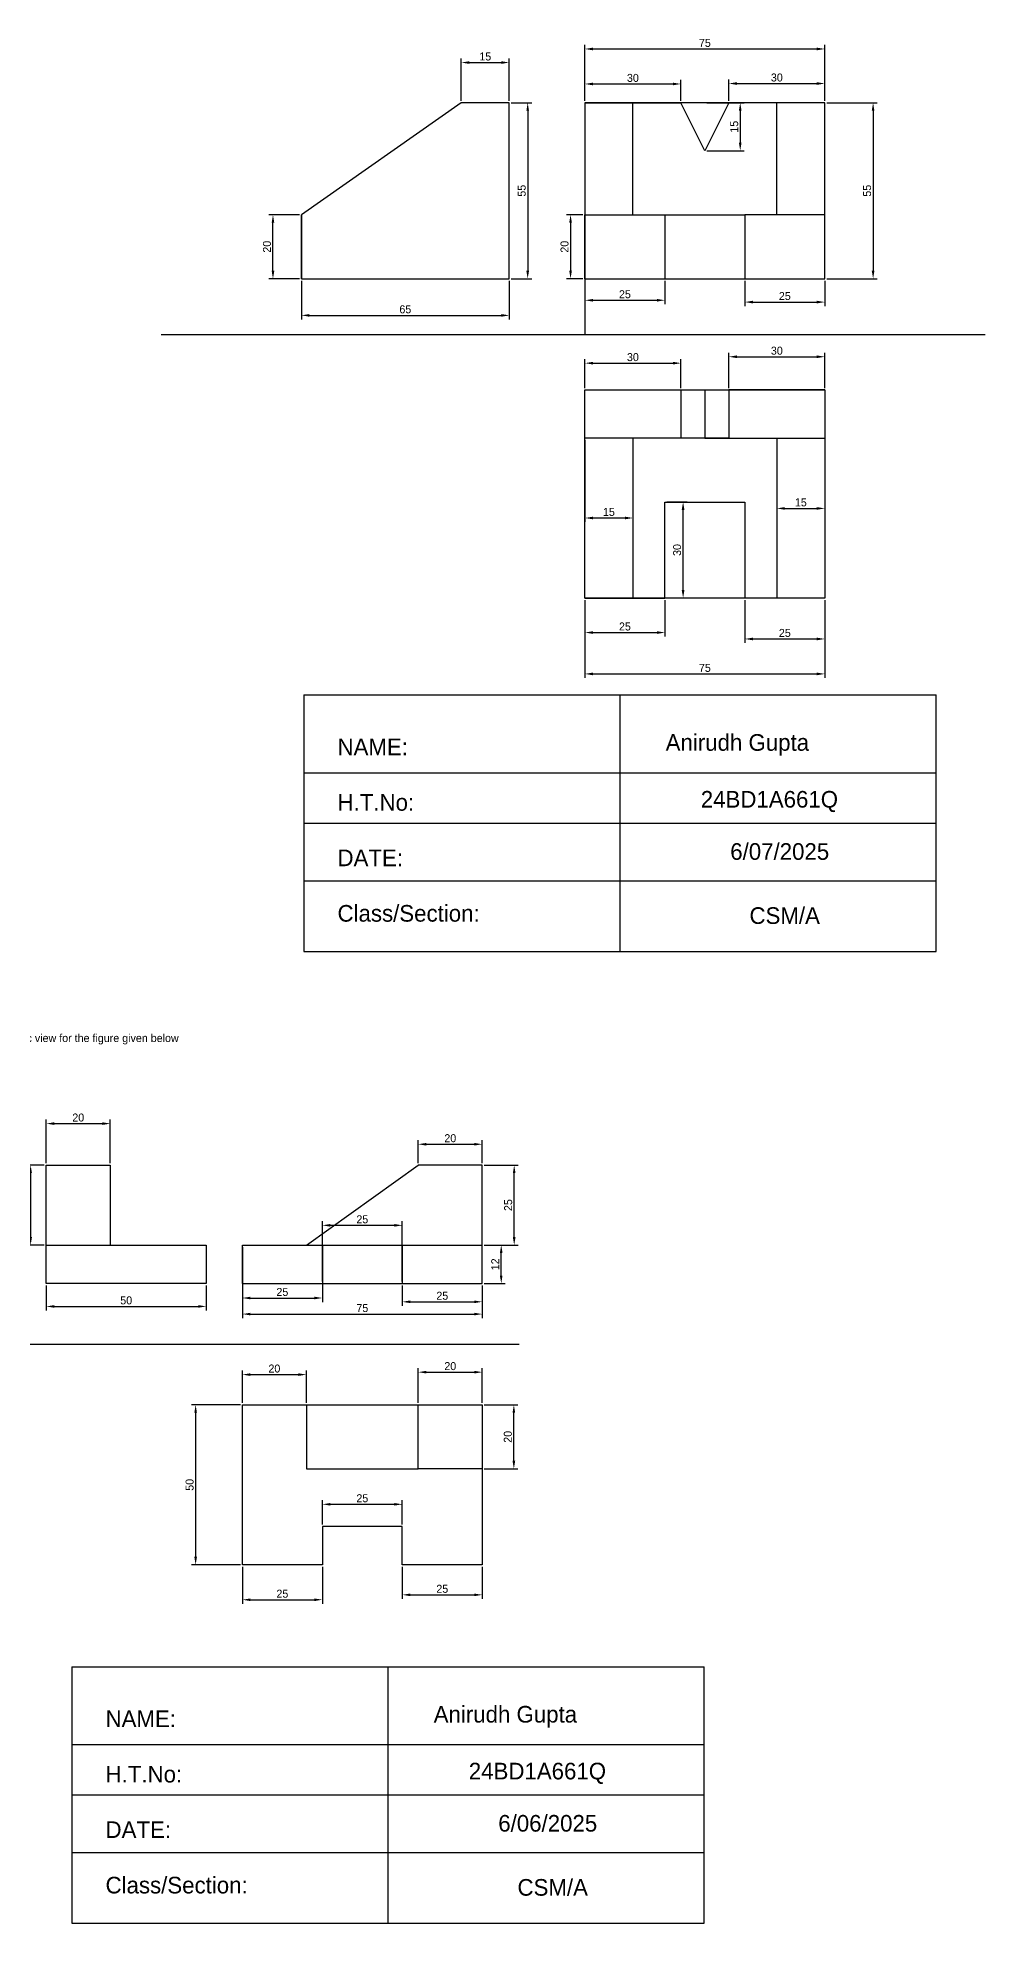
# Model space of a CAD drawing. Header units: millimetres. Extents: x 148 to 2239, y 31 to 1240.
# Drawn here: x 1171 to 1467, y 99 to 689 of the extents above; entities that cross this region are included whole.
import ezdxf

# ---------------------------------------------------------------- set-up
doc = ezdxf.new("R2010")
doc.units = ezdxf.units.MM
doc.dimstyles.new('ISO-25', dxfattribs={"dimtxt": 2.5, "dimasz": 2.5, "dimexe": 1.25, "dimexo": 0.625, "dimtad": 1, "dimtxsty": 'Standard', "dimcen": 2.5, "dimadec": 0, "dimazin": 0, "dimtfac": 1, "dimtmove": 0, "dimatfit": 3, "dimfxl": 1, "dimarcsym": 0})

# ---------------------------------------------------------------- blocks, each defined once
blk = doc.blocks.new('*D39')
at = {"color": 0, "lineweight": -2, "transparency": 16777216}
for p, q in [((1380.41, 668.37), (1392.1, 668.37)), ((1390.85, 665.87), (1390.85, 655.87)), ((1380.41, 653.37), (1392.1, 653.37))]:
    blk.add_line(p, q, dxfattribs=at)
at = {"color": 0, "transparency": 16777216}
for points in [[(1390.43, 665.87), (1391.26, 665.87), (1390.85, 668.37)], [(1390.43, 655.87), (1391.26, 655.87), (1390.85, 653.37)]]:
    blk.add_solid(points, dxfattribs=at)
at = {"layer": 'Defpoints', "color": 0, "transparency": 16777216}
for p in [(1379.79, 668.37), (1379.79, 653.37), (1390.85, 653.37)]:
    blk.add_point(p, dxfattribs=at)
at = {"color": 0, "transparency": 16777216, "insert": (1388.97, 660.87), "char_height": 2.5, "attachment_point": 5, "rotation": 90}
blk.add_mtext('15', dxfattribs=at)
blk = doc.blocks.new('*D40')
at = {"color": 0, "lineweight": -2, "transparency": 16777216}
for p, q in [((1341.66, 633.37), (1336.55, 633.37)), ((1337.8, 630.87), (1337.8, 615.87)), ((1341.66, 613.37), (1336.55, 613.37))]:
    blk.add_line(p, q, dxfattribs=at)
at = {"color": 0, "transparency": 16777216}
for points in [[(1337.38, 630.87), (1338.21, 630.87), (1337.8, 633.37)], [(1337.38, 615.87), (1338.21, 615.87), (1337.8, 613.37)]]:
    blk.add_solid(points, dxfattribs=at)
at = {"layer": 'Defpoints', "color": 0, "transparency": 16777216}
for p in [(1342.29, 633.37), (1337.8, 613.37), (1342.29, 613.37)]:
    blk.add_point(p, dxfattribs=at)
at = {"color": 0, "transparency": 16777216, "insert": (1335.92, 623.37), "char_height": 2.5, "attachment_point": 5, "rotation": 90}
blk.add_mtext('20', dxfattribs=at)
blk = doc.blocks.new('*D41')
at = {"color": 0, "lineweight": -2, "transparency": 16777216}
for p, q in [((1342.29, 612.74), (1342.29, 605.39)), ((1367.29, 612.74), (1367.29, 605.39)), ((1344.79, 606.64), (1364.79, 606.64))]:
    blk.add_line(p, q, dxfattribs=at)
at = {"color": 0, "transparency": 16777216}
for points in [[(1344.79, 607.05), (1344.79, 606.22), (1342.29, 606.64)], [(1364.79, 607.05), (1364.79, 606.22), (1367.29, 606.64)]]:
    blk.add_solid(points, dxfattribs=at)
at = {"layer": 'Defpoints', "color": 0, "transparency": 16777216}
for p in [(1342.29, 613.37), (1367.29, 613.37), (1367.29, 606.64)]:
    blk.add_point(p, dxfattribs=at)
at = {"color": 0, "transparency": 16777216, "insert": (1354.79, 608.51), "char_height": 2.5, "attachment_point": 5}
blk.add_mtext('25', dxfattribs=at)
blk = doc.blocks.new('*D42')
at = {"color": 0, "lineweight": -2, "transparency": 16777216}
for p, q in [((1392.29, 612.74), (1392.29, 604.82)), ((1417.29, 612.74), (1417.29, 604.82)), ((1394.79, 606.07), (1414.79, 606.07))]:
    blk.add_line(p, q, dxfattribs=at)
at = {"color": 0, "transparency": 16777216}
for points in [[(1394.79, 606.49), (1394.79, 605.66), (1392.29, 606.07)], [(1414.79, 606.49), (1414.79, 605.66), (1417.29, 606.07)]]:
    blk.add_solid(points, dxfattribs=at)
at = {"layer": 'Defpoints', "color": 0, "transparency": 16777216}
for p in [(1392.29, 613.37), (1417.29, 613.37), (1417.29, 606.07)]:
    blk.add_point(p, dxfattribs=at)
at = {"color": 0, "transparency": 16777216, "insert": (1404.79, 607.95), "char_height": 2.5, "attachment_point": 5}
blk.add_mtext('25', dxfattribs=at)
blk = doc.blocks.new('*D43')
at = {"color": 0, "lineweight": -2, "transparency": 16777216}
for p, q in [((1342.29, 668.99), (1342.29, 686.42)), ((1344.79, 685.17), (1414.79, 685.17)), ((1417.29, 668.99), (1417.29, 686.42))]:
    blk.add_line(p, q, dxfattribs=at)
at = {"color": 0, "transparency": 16777216}
for points in [[(1344.79, 685.59), (1344.79, 684.75), (1342.29, 685.17)], [(1414.79, 685.59), (1414.79, 684.75), (1417.29, 685.17)]]:
    blk.add_solid(points, dxfattribs=at)
at = {"layer": 'Defpoints', "color": 0, "transparency": 16777216}
for p in [(1417.29, 685.17), (1342.29, 668.37), (1417.29, 668.37)]:
    blk.add_point(p, dxfattribs=at)
at = {"color": 0, "transparency": 16777216, "insert": (1379.79, 687.04), "char_height": 2.5, "attachment_point": 5}
blk.add_mtext('75', dxfattribs=at)
blk = doc.blocks.new('*D44')
at = {"color": 0, "lineweight": -2, "transparency": 16777216}
for p, q in [((1417.91, 668.37), (1433.64, 668.37)), ((1432.39, 665.87), (1432.39, 615.87)), ((1417.91, 613.37), (1433.64, 613.37))]:
    blk.add_line(p, q, dxfattribs=at)
at = {"color": 0, "transparency": 16777216}
for points in [[(1431.97, 665.87), (1432.8, 665.87), (1432.39, 668.37)], [(1431.97, 615.87), (1432.8, 615.87), (1432.39, 613.37)]]:
    blk.add_solid(points, dxfattribs=at)
at = {"layer": 'Defpoints', "color": 0, "transparency": 16777216}
for p in [(1417.29, 668.37), (1417.29, 613.37), (1432.39, 613.37)]:
    blk.add_point(p, dxfattribs=at)
at = {"color": 0, "transparency": 16777216, "insert": (1430.51, 640.87), "char_height": 2.5, "attachment_point": 5, "rotation": 90}
blk.add_mtext('55', dxfattribs=at)
blk = doc.blocks.new('*D45')
at = {"color": 0, "lineweight": -2, "transparency": 16777216}
for p, q in [((1342.29, 668.99), (1342.29, 675.48)), ((1344.79, 674.23), (1369.79, 674.23)), ((1372.29, 668.99), (1372.29, 675.48))]:
    blk.add_line(p, q, dxfattribs=at)
at = {"color": 0, "transparency": 16777216}
for points in [[(1344.79, 674.65), (1344.79, 673.81), (1342.29, 674.23)], [(1369.79, 674.65), (1369.79, 673.81), (1372.29, 674.23)]]:
    blk.add_solid(points, dxfattribs=at)
at = {"layer": 'Defpoints', "color": 0, "transparency": 16777216}
for p in [(1372.29, 674.23), (1342.29, 668.37), (1372.29, 668.37)]:
    blk.add_point(p, dxfattribs=at)
at = {"color": 0, "transparency": 16777216, "insert": (1357.29, 676.11), "char_height": 2.5, "attachment_point": 5}
blk.add_mtext('30', dxfattribs=at)
blk = doc.blocks.new('*D46')
at = {"color": 0, "lineweight": -2, "transparency": 16777216}
for p, q in [((1387.29, 668.99), (1387.29, 675.62)), ((1389.79, 674.37), (1414.79, 674.37)), ((1417.29, 668.99), (1417.29, 675.62))]:
    blk.add_line(p, q, dxfattribs=at)
at = {"color": 0, "transparency": 16777216}
for points in [[(1389.79, 674.78), (1389.79, 673.95), (1387.29, 674.37)], [(1414.79, 674.78), (1414.79, 673.95), (1417.29, 674.37)]]:
    blk.add_solid(points, dxfattribs=at)
at = {"layer": 'Defpoints', "color": 0, "transparency": 16777216}
for p in [(1417.29, 674.37), (1387.29, 668.37), (1417.29, 668.37)]:
    blk.add_point(p, dxfattribs=at)
at = {"color": 0, "transparency": 16777216, "insert": (1402.29, 676.24), "char_height": 2.5, "attachment_point": 5}
blk.add_mtext('30', dxfattribs=at)
blk = doc.blocks.new('*D47')
at = {"color": 0, "lineweight": -2, "transparency": 16777216}
for p, q in [((1367.91, 543.6), (1374.23, 543.6)), ((1372.98, 516.1), (1372.98, 541.1)), ((1367.91, 513.6), (1374.23, 513.6))]:
    blk.add_line(p, q, dxfattribs=at)
at = {"color": 0, "transparency": 16777216}
for points in [[(1372.56, 541.1), (1373.4, 541.1), (1372.98, 543.6)], [(1372.56, 516.1), (1373.4, 516.1), (1372.98, 513.6)]]:
    blk.add_solid(points, dxfattribs=at)
at = {"layer": 'Defpoints', "color": 0, "transparency": 16777216}
for p in [(1367.29, 543.6), (1372.98, 543.6), (1367.29, 513.6)]:
    blk.add_point(p, dxfattribs=at)
at = {"color": 0, "transparency": 16777216, "insert": (1371.11, 528.6), "char_height": 2.5, "attachment_point": 5, "rotation": 90}
blk.add_mtext('30', dxfattribs=at)
blk = doc.blocks.new('*D48')
at = {"color": 0, "lineweight": -2, "transparency": 16777216}
for p, q in [((1342.29, 512.97), (1342.29, 488.62)), ((1417.29, 512.97), (1417.29, 488.62)), ((1344.79, 489.87), (1414.79, 489.87))]:
    blk.add_line(p, q, dxfattribs=at)
at = {"color": 0, "transparency": 16777216}
for points in [[(1344.79, 490.29), (1344.79, 489.46), (1342.29, 489.87)], [(1414.79, 490.29), (1414.79, 489.46), (1417.29, 489.87)]]:
    blk.add_solid(points, dxfattribs=at)
at = {"layer": 'Defpoints', "color": 0, "transparency": 16777216}
for p in [(1342.29, 513.6), (1417.29, 513.6), (1417.29, 489.87)]:
    blk.add_point(p, dxfattribs=at)
at = {"color": 0, "transparency": 16777216, "insert": (1379.79, 491.75), "char_height": 2.5, "attachment_point": 5}
blk.add_mtext('75', dxfattribs=at)
blk = doc.blocks.new('*D49')
at = {"color": 0, "lineweight": -2, "transparency": 16777216}
for p, q in [((1342.29, 512.97), (1342.29, 501.55)), ((1367.29, 512.97), (1367.29, 501.55)), ((1344.79, 502.8), (1364.79, 502.8))]:
    blk.add_line(p, q, dxfattribs=at)
at = {"color": 0, "transparency": 16777216}
for points in [[(1344.79, 503.22), (1344.79, 502.38), (1342.29, 502.8)], [(1364.79, 503.22), (1364.79, 502.38), (1367.29, 502.8)]]:
    blk.add_solid(points, dxfattribs=at)
at = {"layer": 'Defpoints', "color": 0, "transparency": 16777216}
for p in [(1342.29, 513.6), (1367.29, 513.6), (1367.29, 502.8)]:
    blk.add_point(p, dxfattribs=at)
at = {"color": 0, "transparency": 16777216, "insert": (1354.79, 504.68), "char_height": 2.5, "attachment_point": 5}
blk.add_mtext('25', dxfattribs=at)
blk = doc.blocks.new('*D50')
at = {"color": 0, "lineweight": -2, "transparency": 16777216}
for p, q in [((1392.29, 512.97), (1392.29, 499.55)), ((1417.29, 512.97), (1417.29, 499.55)), ((1394.79, 500.8), (1414.79, 500.8))]:
    blk.add_line(p, q, dxfattribs=at)
at = {"color": 0, "transparency": 16777216}
for points in [[(1394.79, 501.21), (1394.79, 500.38), (1392.29, 500.8)], [(1414.79, 501.21), (1414.79, 500.38), (1417.29, 500.8)]]:
    blk.add_solid(points, dxfattribs=at)
at = {"layer": 'Defpoints', "color": 0, "transparency": 16777216}
for p in [(1392.29, 513.6), (1417.29, 513.6), (1417.29, 500.8)]:
    blk.add_point(p, dxfattribs=at)
at = {"color": 0, "transparency": 16777216, "insert": (1404.79, 502.67), "char_height": 2.5, "attachment_point": 5}
blk.add_mtext('25', dxfattribs=at)
blk = doc.blocks.new('*D51')
at = {"color": 0, "lineweight": -2, "transparency": 16777216}
for p, q in [((1342.29, 562.97), (1342.29, 537.35)), ((1357.29, 562.97), (1357.29, 537.35)), ((1344.79, 538.6), (1354.79, 538.6))]:
    blk.add_line(p, q, dxfattribs=at)
at = {"color": 0, "transparency": 16777216}
for points in [[(1344.79, 539.01), (1344.79, 538.18), (1342.29, 538.6)], [(1354.79, 539.01), (1354.79, 538.18), (1357.29, 538.6)]]:
    blk.add_solid(points, dxfattribs=at)
at = {"layer": 'Defpoints', "color": 0, "transparency": 16777216}
for p in [(1342.29, 563.6), (1357.29, 563.6), (1357.29, 538.6)]:
    blk.add_point(p, dxfattribs=at)
at = {"color": 0, "transparency": 16777216, "insert": (1349.79, 540.47), "char_height": 2.5, "attachment_point": 5}
blk.add_mtext('15', dxfattribs=at)
blk = doc.blocks.new('*D52')
at = {"color": 0, "lineweight": -2, "transparency": 16777216}
for p, q in [((1402.29, 562.97), (1402.29, 540.34)), ((1417.29, 562.97), (1417.29, 540.34)), ((1404.79, 541.59), (1414.79, 541.59))]:
    blk.add_line(p, q, dxfattribs=at)
at = {"color": 0, "transparency": 16777216}
for points in [[(1404.79, 542), (1404.79, 541.17), (1402.29, 541.59)], [(1414.79, 542), (1414.79, 541.17), (1417.29, 541.59)]]:
    blk.add_solid(points, dxfattribs=at)
at = {"layer": 'Defpoints', "color": 0, "transparency": 16777216}
for p in [(1402.29, 563.6), (1417.29, 563.6), (1417.29, 541.59)]:
    blk.add_point(p, dxfattribs=at)
at = {"color": 0, "transparency": 16777216, "insert": (1409.79, 543.46), "char_height": 2.5, "attachment_point": 5}
blk.add_mtext('15', dxfattribs=at)
blk = doc.blocks.new('*D53')
at = {"color": 0, "lineweight": -2, "transparency": 16777216}
for p, q in [((1342.29, 579.22), (1342.29, 588.23)), ((1344.79, 586.98), (1369.79, 586.98)), ((1372.29, 579.22), (1372.29, 588.23))]:
    blk.add_line(p, q, dxfattribs=at)
at = {"color": 0, "transparency": 16777216}
for points in [[(1344.79, 587.4), (1344.79, 586.56), (1342.29, 586.98)], [(1369.79, 587.4), (1369.79, 586.56), (1372.29, 586.98)]]:
    blk.add_solid(points, dxfattribs=at)
at = {"layer": 'Defpoints', "color": 0, "transparency": 16777216}
for p in [(1372.29, 586.98), (1342.29, 578.6), (1372.29, 578.6)]:
    blk.add_point(p, dxfattribs=at)
at = {"color": 0, "transparency": 16777216, "insert": (1357.29, 588.86), "char_height": 2.5, "attachment_point": 5}
blk.add_mtext('30', dxfattribs=at)
blk = doc.blocks.new('*D54')
at = {"color": 0, "lineweight": -2, "transparency": 16777216}
for p, q in [((1387.29, 579.22), (1387.29, 590.24)), ((1417.29, 579.22), (1417.29, 590.24)), ((1389.79, 588.99), (1414.79, 588.99))]:
    blk.add_line(p, q, dxfattribs=at)
at = {"color": 0, "transparency": 16777216}
for points in [[(1389.79, 589.41), (1389.79, 588.57), (1387.29, 588.99)], [(1414.79, 589.41), (1414.79, 588.57), (1417.29, 588.99)]]:
    blk.add_solid(points, dxfattribs=at)
at = {"layer": 'Defpoints', "color": 0, "transparency": 16777216}
for p in [(1417.29, 588.99), (1387.29, 578.6), (1417.29, 578.6)]:
    blk.add_point(p, dxfattribs=at)
at = {"color": 0, "transparency": 16777216, "insert": (1402.29, 590.87), "char_height": 2.5, "attachment_point": 5}
blk.add_mtext('30', dxfattribs=at)
blk = doc.blocks.new('*D55')
at = {"color": 0, "lineweight": -2, "transparency": 16777216}
for p, q in [((1253.64, 612.74), (1253.64, 600.67)), ((1318.64, 612.74), (1318.64, 600.67)), ((1256.14, 601.92), (1316.14, 601.92))]:
    blk.add_line(p, q, dxfattribs=at)
at = {"color": 0, "transparency": 16777216}
for points in [[(1256.14, 602.34), (1256.14, 601.5), (1253.64, 601.92)], [(1316.14, 602.34), (1316.14, 601.5), (1318.64, 601.92)]]:
    blk.add_solid(points, dxfattribs=at)
at = {"layer": 'Defpoints', "color": 0, "transparency": 16777216}
for p in [(1253.64, 613.37), (1318.64, 613.37), (1318.64, 601.92)]:
    blk.add_point(p, dxfattribs=at)
at = {"color": 0, "transparency": 16777216, "insert": (1286.14, 603.79), "char_height": 2.5, "attachment_point": 5}
blk.add_mtext('65', dxfattribs=at)
blk = doc.blocks.new('*D56')
at = {"color": 0, "lineweight": -2, "transparency": 16777216}
for p, q in [((1319.27, 668.37), (1325.64, 668.37)), ((1324.39, 665.87), (1324.39, 615.87)), ((1319.27, 613.37), (1325.64, 613.37))]:
    blk.add_line(p, q, dxfattribs=at)
at = {"color": 0, "transparency": 16777216}
for points in [[(1323.98, 665.87), (1324.81, 665.87), (1324.39, 668.37)], [(1323.98, 615.87), (1324.81, 615.87), (1324.39, 613.37)]]:
    blk.add_solid(points, dxfattribs=at)
at = {"layer": 'Defpoints', "color": 0, "transparency": 16777216}
for p in [(1318.64, 668.37), (1318.64, 613.37), (1324.39, 613.37)]:
    blk.add_point(p, dxfattribs=at)
at = {"color": 0, "transparency": 16777216, "insert": (1322.52, 640.87), "char_height": 2.5, "attachment_point": 5, "rotation": 90}
blk.add_mtext('55', dxfattribs=at)
blk = doc.blocks.new('*D57')
at = {"color": 0, "lineweight": -2, "transparency": 16777216}
for p, q in [((1303.64, 668.99), (1303.64, 682.18)), ((1306.14, 680.93), (1316.14, 680.93)), ((1318.64, 668.99), (1318.64, 682.18))]:
    blk.add_line(p, q, dxfattribs=at)
at = {"color": 0, "transparency": 16777216}
for points in [[(1306.14, 681.34), (1306.14, 680.51), (1303.64, 680.93)], [(1316.14, 681.34), (1316.14, 680.51), (1318.64, 680.93)]]:
    blk.add_solid(points, dxfattribs=at)
at = {"layer": 'Defpoints', "color": 0, "transparency": 16777216}
for p in [(1318.64, 680.93), (1303.64, 668.37), (1318.64, 668.37)]:
    blk.add_point(p, dxfattribs=at)
at = {"color": 0, "transparency": 16777216, "insert": (1311.14, 682.8), "char_height": 2.5, "attachment_point": 5}
blk.add_mtext('15', dxfattribs=at)
blk = doc.blocks.new('*D58')
at = {"color": 0, "lineweight": -2, "transparency": 16777216}
for p, q in [((1253.02, 633.37), (1243.5, 633.37)), ((1244.75, 615.87), (1244.75, 630.87)), ((1253.02, 613.37), (1243.5, 613.37))]:
    blk.add_line(p, q, dxfattribs=at)
at = {"color": 0, "transparency": 16777216}
for points in [[(1244.34, 630.87), (1245.17, 630.87), (1244.75, 633.37)], [(1244.34, 615.87), (1245.17, 615.87), (1244.75, 613.37)]]:
    blk.add_solid(points, dxfattribs=at)
at = {"layer": 'Defpoints', "color": 0, "transparency": 16777216}
for p in [(1244.75, 633.37), (1253.64, 633.37), (1253.64, 613.37)]:
    blk.add_point(p, dxfattribs=at)
at = {"color": 0, "transparency": 16777216, "insert": (1242.88, 623.37), "char_height": 2.5, "attachment_point": 5, "rotation": 90}
blk.add_mtext('20', dxfattribs=at)
blk = doc.blocks.new('*D90')
at = {"color": 0, "lineweight": -2, "transparency": 16777216}
for p, q in [((1290.19, 337), (1290.19, 344.15)), ((1292.69, 342.9), (1307.69, 342.9)), ((1310.19, 337), (1310.19, 344.15))]:
    blk.add_line(p, q, dxfattribs=at)
at = {"color": 0, "transparency": 16777216}
for points in [[(1292.69, 343.31), (1292.69, 342.48), (1290.19, 342.9)], [(1307.69, 343.31), (1307.69, 342.48), (1310.19, 342.9)]]:
    blk.add_solid(points, dxfattribs=at)
at = {"layer": 'Defpoints', "color": 0, "transparency": 16777216}
for p in [(1310.19, 342.9), (1290.19, 336.38), (1310.19, 336.38)]:
    blk.add_point(p, dxfattribs=at)
at = {"color": 0, "transparency": 16777216, "insert": (1300.19, 344.77), "char_height": 2.5, "attachment_point": 5}
blk.add_mtext('20', dxfattribs=at)
blk = doc.blocks.new('*D91')
at = {"color": 0, "lineweight": -2, "transparency": 16777216}
for p, q in [((1310.81, 336.38), (1321.42, 336.38)), ((1320.17, 313.88), (1320.17, 333.88)), ((1310.81, 311.38), (1321.42, 311.38))]:
    blk.add_line(p, q, dxfattribs=at)
at = {"color": 0, "transparency": 16777216}
for points in [[(1319.75, 333.88), (1320.59, 333.88), (1320.17, 336.38)], [(1319.75, 313.88), (1320.59, 313.88), (1320.17, 311.38)]]:
    blk.add_solid(points, dxfattribs=at)
at = {"layer": 'Defpoints', "color": 0, "transparency": 16777216}
for p in [(1310.19, 336.38), (1320.17, 336.38), (1310.19, 311.38)]:
    blk.add_point(p, dxfattribs=at)
at = {"color": 0, "transparency": 16777216, "insert": (1318.3, 323.88), "char_height": 2.5, "attachment_point": 5, "rotation": 90}
blk.add_mtext('25', dxfattribs=at)
blk = doc.blocks.new('*D92')
at = {"color": 0, "lineweight": -2, "transparency": 16777216}
for p, q in [((1310.81, 311.38), (1317.37, 311.38)), ((1316.12, 301.88), (1316.12, 308.88)), ((1310.81, 299.38), (1317.37, 299.38))]:
    blk.add_line(p, q, dxfattribs=at)
at = {"color": 0, "transparency": 16777216}
for points in [[(1315.7, 308.88), (1316.53, 308.88), (1316.12, 311.38)], [(1315.7, 301.88), (1316.53, 301.88), (1316.12, 299.38)]]:
    blk.add_solid(points, dxfattribs=at)
at = {"layer": 'Defpoints', "color": 0, "transparency": 16777216}
for p in [(1310.19, 311.38), (1316.12, 311.38), (1310.19, 299.38)]:
    blk.add_point(p, dxfattribs=at)
at = {"color": 0, "transparency": 16777216, "insert": (1314.24, 305.38), "char_height": 2.5, "attachment_point": 5, "rotation": 90}
blk.add_mtext('12', dxfattribs=at)
blk = doc.blocks.new('*D93')
at = {"color": 0, "lineweight": -2, "transparency": 16777216}
for p, q in [((1235.19, 298.75), (1235.19, 288.58)), ((1310.19, 298.75), (1310.19, 288.58)), ((1237.69, 289.83), (1307.69, 289.83))]:
    blk.add_line(p, q, dxfattribs=at)
at = {"color": 0, "transparency": 16777216}
for points in [[(1237.69, 290.24), (1237.69, 289.41), (1235.19, 289.83)], [(1307.69, 290.24), (1307.69, 289.41), (1310.19, 289.83)]]:
    blk.add_solid(points, dxfattribs=at)
at = {"layer": 'Defpoints', "color": 0, "transparency": 16777216}
for p in [(1235.19, 299.38), (1310.19, 299.38), (1310.19, 289.83)]:
    blk.add_point(p, dxfattribs=at)
at = {"color": 0, "transparency": 16777216, "insert": (1272.69, 291.7), "char_height": 2.5, "attachment_point": 5}
blk.add_mtext('75', dxfattribs=at)
blk = doc.blocks.new('*D94')
at = {"color": 0, "lineweight": -2, "transparency": 16777216}
for p, q in [((1235.19, 310.75), (1235.19, 293.6)), ((1260.19, 310.75), (1260.19, 293.6)), ((1237.69, 294.85), (1257.69, 294.85))]:
    blk.add_line(p, q, dxfattribs=at)
at = {"color": 0, "transparency": 16777216}
for points in [[(1237.69, 295.26), (1237.69, 294.43), (1235.19, 294.85)], [(1257.69, 295.26), (1257.69, 294.43), (1260.19, 294.85)]]:
    blk.add_solid(points, dxfattribs=at)
at = {"layer": 'Defpoints', "color": 0, "transparency": 16777216}
for p in [(1235.19, 311.38), (1260.19, 311.38), (1260.19, 294.85)]:
    blk.add_point(p, dxfattribs=at)
at = {"color": 0, "transparency": 16777216, "insert": (1247.69, 296.72), "char_height": 2.5, "attachment_point": 5}
blk.add_mtext('25', dxfattribs=at)
blk = doc.blocks.new('*D95')
at = {"color": 0, "lineweight": -2, "transparency": 16777216}
for p, q in [((1260.19, 300), (1260.19, 318.81)), ((1285.19, 300), (1285.19, 318.81)), ((1262.69, 317.56), (1282.69, 317.56))]:
    blk.add_line(p, q, dxfattribs=at)
at = {"color": 0, "transparency": 16777216}
for points in [[(1262.69, 317.97), (1262.69, 317.14), (1260.19, 317.56)], [(1282.69, 317.97), (1282.69, 317.14), (1285.19, 317.56)]]:
    blk.add_solid(points, dxfattribs=at)
at = {"layer": 'Defpoints', "color": 0, "transparency": 16777216}
for p in [(1285.19, 317.56), (1260.19, 299.38), (1285.19, 299.38)]:
    blk.add_point(p, dxfattribs=at)
at = {"color": 0, "transparency": 16777216, "insert": (1272.69, 319.43), "char_height": 2.5, "attachment_point": 5}
blk.add_mtext('25', dxfattribs=at)
blk = doc.blocks.new('*D96')
at = {"color": 0, "lineweight": -2, "transparency": 16777216}
for p, q in [((1285.19, 298.75), (1285.19, 292.41)), ((1310.19, 298.75), (1310.19, 292.41)), ((1287.69, 293.66), (1307.69, 293.66))]:
    blk.add_line(p, q, dxfattribs=at)
at = {"color": 0, "transparency": 16777216}
for points in [[(1287.69, 294.08), (1287.69, 293.25), (1285.19, 293.66)], [(1307.69, 294.08), (1307.69, 293.25), (1310.19, 293.66)]]:
    blk.add_solid(points, dxfattribs=at)
at = {"layer": 'Defpoints', "color": 0, "transparency": 16777216}
for p in [(1285.19, 299.38), (1310.19, 299.38), (1310.19, 293.66)]:
    blk.add_point(p, dxfattribs=at)
at = {"color": 0, "transparency": 16777216, "insert": (1297.69, 295.54), "char_height": 2.5, "attachment_point": 5}
blk.add_mtext('25', dxfattribs=at)
blk = doc.blocks.new('*D97')
at = {"color": 0, "lineweight": -2, "transparency": 16777216}
for p, q in [((1173.87, 337), (1173.87, 350.6)), ((1176.37, 349.35), (1191.37, 349.35)), ((1193.87, 337), (1193.87, 350.6))]:
    blk.add_line(p, q, dxfattribs=at)
at = {"color": 0, "transparency": 16777216}
for points in [[(1176.37, 349.77), (1176.37, 348.93), (1173.87, 349.35)], [(1191.37, 349.77), (1191.37, 348.93), (1193.87, 349.35)]]:
    blk.add_solid(points, dxfattribs=at)
at = {"layer": 'Defpoints', "color": 0, "transparency": 16777216}
for p in [(1193.87, 349.35), (1173.87, 336.38), (1193.87, 336.38)]:
    blk.add_point(p, dxfattribs=at)
at = {"color": 0, "transparency": 16777216, "insert": (1183.87, 351.23), "char_height": 2.5, "attachment_point": 5}
blk.add_mtext('20', dxfattribs=at)
blk = doc.blocks.new('*D98')
at = {"color": 0, "lineweight": -2, "transparency": 16777216}
for p, q in [((1173.24, 336.38), (1167.73, 336.38)), ((1168.98, 333.88), (1168.98, 313.88)), ((1173.24, 311.38), (1167.73, 311.38))]:
    blk.add_line(p, q, dxfattribs=at)
at = {"color": 0, "transparency": 16777216}
for points in [[(1168.56, 333.88), (1169.4, 333.88), (1168.98, 336.38)], [(1168.56, 313.88), (1169.4, 313.88), (1168.98, 311.38)]]:
    blk.add_solid(points, dxfattribs=at)
at = {"layer": 'Defpoints', "color": 0, "transparency": 16777216}
for p in [(1173.87, 336.38), (1168.98, 311.38), (1173.87, 311.38)]:
    blk.add_point(p, dxfattribs=at)
at = {"color": 0, "transparency": 16777216, "insert": (1167.11, 323.88), "char_height": 2.5, "attachment_point": 5, "rotation": 90}
blk.add_mtext('25', dxfattribs=at)
blk = doc.blocks.new('*D99')
at = {"color": 0, "lineweight": -2, "transparency": 16777216}
for p, q in [((1173.87, 298.75), (1173.87, 290.97)), ((1223.87, 298.75), (1223.87, 290.97)), ((1176.37, 292.22), (1221.37, 292.22))]:
    blk.add_line(p, q, dxfattribs=at)
at = {"color": 0, "transparency": 16777216}
for points in [[(1176.37, 292.63), (1176.37, 291.8), (1173.87, 292.22)], [(1221.37, 292.63), (1221.37, 291.8), (1223.87, 292.22)]]:
    blk.add_solid(points, dxfattribs=at)
at = {"layer": 'Defpoints', "color": 0, "transparency": 16777216}
for p in [(1173.87, 299.38), (1223.87, 299.38), (1223.87, 292.22)]:
    blk.add_point(p, dxfattribs=at)
at = {"color": 0, "transparency": 16777216, "insert": (1198.87, 294.09), "char_height": 2.5, "attachment_point": 5}
blk.add_mtext('50', dxfattribs=at)
blk = doc.blocks.new('*D100')
at = {"color": 0, "lineweight": -2, "transparency": 16777216}
for p, q in [((1234.56, 261.47), (1219.33, 261.47)), ((1220.58, 258.97), (1220.58, 213.97)), ((1234.56, 211.47), (1219.33, 211.47))]:
    blk.add_line(p, q, dxfattribs=at)
at = {"color": 0, "transparency": 16777216}
for points in [[(1220.16, 258.97), (1220.99, 258.97), (1220.58, 261.47)], [(1220.16, 213.97), (1220.99, 213.97), (1220.58, 211.47)]]:
    blk.add_solid(points, dxfattribs=at)
at = {"layer": 'Defpoints', "color": 0, "transparency": 16777216}
for p in [(1235.19, 261.47), (1220.58, 211.47), (1235.19, 211.47)]:
    blk.add_point(p, dxfattribs=at)
at = {"color": 0, "transparency": 16777216, "insert": (1218.7, 236.47), "char_height": 2.5, "attachment_point": 5, "rotation": 90}
blk.add_mtext('50', dxfattribs=at)
blk = doc.blocks.new('*D101')
at = {"color": 0, "lineweight": -2, "transparency": 16777216}
for p, q in [((1235.19, 262.09), (1235.19, 272.16)), ((1255.19, 262.09), (1255.19, 272.16)), ((1237.69, 270.91), (1252.69, 270.91))]:
    blk.add_line(p, q, dxfattribs=at)
at = {"color": 0, "transparency": 16777216}
for points in [[(1237.69, 271.33), (1237.69, 270.5), (1235.19, 270.91)], [(1252.69, 271.33), (1252.69, 270.5), (1255.19, 270.91)]]:
    blk.add_solid(points, dxfattribs=at)
at = {"layer": 'Defpoints', "color": 0, "transparency": 16777216}
for p in [(1255.19, 270.91), (1235.19, 261.47), (1255.19, 261.47)]:
    blk.add_point(p, dxfattribs=at)
at = {"color": 0, "transparency": 16777216, "insert": (1245.19, 272.79), "char_height": 2.5, "attachment_point": 5}
blk.add_mtext('20', dxfattribs=at)
blk = doc.blocks.new('*D102')
at = {"color": 0, "lineweight": -2, "transparency": 16777216}
for p, q in [((1290.19, 262.09), (1290.19, 272.93)), ((1292.69, 271.68), (1307.69, 271.68)), ((1310.19, 262.09), (1310.19, 272.93))]:
    blk.add_line(p, q, dxfattribs=at)
at = {"color": 0, "transparency": 16777216}
for points in [[(1292.69, 272.09), (1292.69, 271.26), (1290.19, 271.68)], [(1307.69, 272.09), (1307.69, 271.26), (1310.19, 271.68)]]:
    blk.add_solid(points, dxfattribs=at)
at = {"layer": 'Defpoints', "color": 0, "transparency": 16777216}
for p in [(1310.19, 271.68), (1290.19, 261.47), (1310.19, 261.47)]:
    blk.add_point(p, dxfattribs=at)
at = {"color": 0, "transparency": 16777216, "insert": (1300.19, 273.55), "char_height": 2.5, "attachment_point": 5}
blk.add_mtext('20', dxfattribs=at)
blk = doc.blocks.new('*D103')
at = {"color": 0, "lineweight": -2, "transparency": 16777216}
for p, q in [((1310.81, 261.47), (1321.31, 261.47)), ((1320.06, 243.97), (1320.06, 258.97)), ((1310.81, 241.47), (1321.31, 241.47))]:
    blk.add_line(p, q, dxfattribs=at)
at = {"color": 0, "transparency": 16777216}
for points in [[(1319.65, 258.97), (1320.48, 258.97), (1320.06, 261.47)], [(1319.65, 243.97), (1320.48, 243.97), (1320.06, 241.47)]]:
    blk.add_solid(points, dxfattribs=at)
at = {"layer": 'Defpoints', "color": 0, "transparency": 16777216}
for p in [(1310.19, 261.47), (1320.06, 261.47), (1310.19, 241.47)]:
    blk.add_point(p, dxfattribs=at)
at = {"color": 0, "transparency": 16777216, "insert": (1318.19, 251.47), "char_height": 2.5, "attachment_point": 5, "rotation": 90}
blk.add_mtext('20', dxfattribs=at)
blk = doc.blocks.new('*D104')
at = {"color": 0, "lineweight": -2, "transparency": 16777216}
for p, q in [((1285.19, 210.84), (1285.19, 200.84)), ((1310.19, 210.84), (1310.19, 200.84)), ((1287.69, 202.09), (1307.69, 202.09))]:
    blk.add_line(p, q, dxfattribs=at)
at = {"color": 0, "transparency": 16777216}
for points in [[(1287.69, 202.5), (1287.69, 201.67), (1285.19, 202.09)], [(1307.69, 202.5), (1307.69, 201.67), (1310.19, 202.09)]]:
    blk.add_solid(points, dxfattribs=at)
at = {"layer": 'Defpoints', "color": 0, "transparency": 16777216}
for p in [(1285.19, 211.47), (1310.19, 211.47), (1310.19, 202.09)]:
    blk.add_point(p, dxfattribs=at)
at = {"color": 0, "transparency": 16777216, "insert": (1297.69, 203.96), "char_height": 2.5, "attachment_point": 5}
blk.add_mtext('25', dxfattribs=at)
blk = doc.blocks.new('*D105')
at = {"color": 0, "lineweight": -2, "transparency": 16777216}
for p, q in [((1260.19, 224.09), (1260.19, 231.63)), ((1262.69, 230.38), (1282.69, 230.38)), ((1285.19, 224.09), (1285.19, 231.63))]:
    blk.add_line(p, q, dxfattribs=at)
at = {"color": 0, "transparency": 16777216}
for points in [[(1262.69, 230.8), (1262.69, 229.97), (1260.19, 230.38)], [(1282.69, 230.8), (1282.69, 229.97), (1285.19, 230.38)]]:
    blk.add_solid(points, dxfattribs=at)
at = {"layer": 'Defpoints', "color": 0, "transparency": 16777216}
for p in [(1285.19, 230.38), (1260.19, 223.47), (1285.19, 223.47)]:
    blk.add_point(p, dxfattribs=at)
at = {"color": 0, "transparency": 16777216, "insert": (1272.69, 232.26), "char_height": 2.5, "attachment_point": 5}
blk.add_mtext('25', dxfattribs=at)
blk = doc.blocks.new('*D106')
at = {"color": 0, "lineweight": -2, "transparency": 16777216}
for p, q in [((1235.19, 210.84), (1235.19, 199.31)), ((1260.19, 210.84), (1260.19, 199.31)), ((1237.69, 200.56), (1257.69, 200.56))]:
    blk.add_line(p, q, dxfattribs=at)
at = {"color": 0, "transparency": 16777216}
for points in [[(1237.69, 200.97), (1237.69, 200.14), (1235.19, 200.56)], [(1257.69, 200.97), (1257.69, 200.14), (1260.19, 200.56)]]:
    blk.add_solid(points, dxfattribs=at)
at = {"layer": 'Defpoints', "color": 0, "transparency": 16777216}
for p in [(1235.19, 211.47), (1260.19, 211.47), (1260.19, 200.56)]:
    blk.add_point(p, dxfattribs=at)
at = {"color": 0, "transparency": 16777216, "insert": (1247.69, 202.43), "char_height": 2.5, "attachment_point": 5}
blk.add_mtext('25', dxfattribs=at)

msp = doc.modelspace()

# ---------------------------------------------------------------- linework, layer by layer
for p, q in [((1303.642, 668.367), (1253.642, 633.367)), ((1318.642, 668.367), (1303.642, 668.367)), ((1318.642, 668.367), (1303.642, 668.367)), ((1318.642, 613.367), (1318.642, 668.367)), ((1417.289, 668.367), (1342.289, 668.367)), ((1342.289, 668.367), (1342.289, 613.367)), ((1342.289, 668.367), (1372.289, 668.367)), ((1357.289, 633.367), (1357.289, 668.367)), ((1379.789, 653.367), (1372.289, 668.367)), ((1387.289, 668.367), (1379.789, 653.367)), ((1417.289, 668.367), (1387.289, 668.367)), ((1402.289, 633.367), (1402.289, 668.367)), ((1417.289, 613.367), (1417.289, 668.367)), ((1253.642, 633.367), (1253.642, 613.367)), ((1253.642, 613.367), (1253.642, 633.367)), ((1342.289, 613.367), (1342.289, 633.367)), ((1342.289, 633.367), (1367.289, 633.367)), ((1342.289, 633.367), (1357.289, 633.367)), ((1367.289, 633.367), (1367.289, 613.367)), ((1367.289, 633.367), (1392.289, 633.367)), ((1417.289, 633.367), (1392.289, 633.367)), ((1392.289, 633.367), (1392.289, 613.367)), ((1417.289, 633.367), (1402.289, 633.367)), ((1417.289, 613.367), (1417.289, 633.367)), ((1253.642, 613.367), (1318.642, 613.367)), ((1342.289, 613.367), (1417.289, 613.367)), ((1342.289, 613.367), (1342.289, 595.977)), ((1209.807, 595.977), (1467.473, 595.977)), ((1342.289, 578.597), (1417.289, 578.597)), ((1342.289, 513.597), (1342.289, 578.597)), ((1342.289, 578.597), (1372.289, 578.597)), ((1372.289, 578.597), (1372.289, 563.597)), ((1379.789, 578.597), (1379.789, 563.597)), ((1417.289, 578.597), (1387.289, 578.597)), ((1387.289, 578.597), (1387.289, 563.597)), ((1417.289, 578.597), (1417.289, 513.597)), ((1372.289, 563.597), (1342.289, 563.597)), ((1357.289, 563.597), (1357.289, 513.597)), ((1387.289, 563.597), (1372.289, 563.597)), ((1379.789, 563.597), (1387.289, 563.597)), ((1387.289, 563.597), (1417.289, 563.597)), ((1402.289, 563.597), (1402.289, 513.597)), ((1367.289, 513.597), (1367.289, 543.597)), ((1367.289, 543.597), (1392.289, 543.597)), ((1392.289, 543.597), (1392.289, 513.597)), ((1417.289, 513.597), (1342.289, 513.597)), ((1342.289, 513.597), (1367.289, 513.597)), ((1254.406, 483.319), (1254.406, 403.131)), ((1254.406, 483.319), (1452.074, 483.319)), ((1353.24, 483.319), (1353.24, 403.131)), ((1452.074, 403.131), (1452.074, 483.319)), ((1254.406, 458.963), (1452.074, 458.963)), ((1254.406, 443.225), (1452.074, 443.225)), ((1254.406, 425.239), (1452.074, 425.239)), ((1254.406, 403.131), (1452.074, 403.131)), ((1173.866, 311.377), (1173.866, 336.377)), ((1173.866, 336.377), (1193.866, 336.377)), ((1193.866, 336.377), (1193.866, 311.377)), ((1255.189, 311.377), (1290.189, 336.377)), ((1310.189, 336.377), (1290.189, 336.377)), ((1310.189, 299.377), (1310.189, 336.377)), ((1173.866, 299.377), (1173.866, 311.377)), ((1173.866, 311.377), (1223.866, 311.377)), ((1223.866, 311.377), (1223.866, 299.377)), ((1235.189, 299.377), (1235.189, 311.377)), ((1235.189, 311.377), (1310.189, 311.377)), ((1235.189, 311.377), (1255.189, 311.377)), ((1235.189, 311.377), (1260.189, 311.377)), ((1260.189, 311.377), (1260.189, 299.377)), ((1260.189, 311.377), (1285.189, 311.377)), ((1285.189, 311.377), (1285.189, 299.377)), ((1223.866, 299.377), (1173.866, 299.377)), ((1235.189, 299.377), (1310.189, 299.377)), ((1142.156, 280.466), (1321.721, 280.466)), ((1235.189, 261.466), (1310.189, 261.466)), ((1235.189, 211.466), (1235.189, 261.466)), ((1235.189, 261.466), (1255.189, 261.466)), ((1255.189, 261.466), (1255.189, 241.466)), ((1290.189, 241.466), (1290.189, 261.466)), ((1310.189, 261.466), (1310.189, 211.466)), ((1310.189, 261.466), (1310.189, 241.466)), ((1255.189, 241.466), (1290.189, 241.466)), ((1310.189, 241.466), (1290.189, 241.466)), ((1285.189, 223.466), (1260.189, 223.466)), ((1260.189, 223.466), (1260.189, 211.466)), ((1285.189, 211.466), (1285.189, 223.466)), ((1260.189, 211.466), (1235.189, 211.466)), ((1310.189, 211.466), (1285.189, 211.466)), ((1310.189, 211.466), (1285.189, 211.466)), ((1181.875, 179.64), (1181.875, 99.452)), ((1181.875, 179.64), (1379.543, 179.64)), ((1280.709, 179.64), (1280.709, 99.452)), ((1379.543, 99.452), (1379.543, 179.64)), ((1181.875, 155.284), (1379.543, 155.284)), ((1181.875, 139.546), (1379.543, 139.546)), ((1181.875, 121.56), (1379.543, 121.56)), ((1181.875, 99.452), (1379.543, 99.452))]:
    msp.add_line(p, q)

# ---------------------------------------------------------------- texts
at = {"attachment_point": 1}
for s, width, insert, char_height in [('NAME:\\P                                                        \\PH.T.No:\\P                                           \\PDATE:\\P                                             \\PClass/Section:                                ', 175.89946, (1264.935, 469.667), 5.2), ('12)Draw isometric view for the figure given below', 178.55345, (1142.44, 377.34), 2.5), ('NAME:\\P                                                        \\PH.T.No:\\P                                           \\PDATE:\\P                                             \\PClass/Section:                                ', 175.89946, (1192.404, 165.988), 5.2)]:
    msp.add_mtext_dynamic_manual_height_columns(s, width=width, gutter_width=12.5, heights=[0], dxfattribs=dict(at, insert=insert, char_height=char_height))
at = {"char_height": 5.2, "attachment_point": 1}
for s, insert, width in [('Anirudh Gupta\\P', (1367.53, 471.054), 65.52), ('24BD1A661Q', (1378.518, 453.297), 49.14), ('6/07/2025', (1387.725, 436.978), 45.5), ('CSM/A', (1393.74, 416.952), 25.48), ('Anirudh Gupta\\P', (1294.999, 167.375), 65.52), ('24BD1A661Q', (1305.988, 149.619), 49.14), ('6/06/2025\\P', (1315.195, 133.299), 45.5), ('CSM/A', (1321.209, 113.274), 25.48)]:
    msp.add_mtext(s, dxfattribs=dict(at, insert=insert, width=width))

# ---------------------------------------------------------------- dimensions: what is measured, and where the dimension line sits
for base, p1, p2, picture, middle in [((1318.642, 680.927), (1303.642, 668.367), (1318.642, 668.367), '*D57', (1311.142, 682.802)), ((1417.289, 685.17), (1342.289, 668.367), (1417.289, 668.367), '*D43', (1379.789, 687.045)), ((1372.289, 674.231), (1342.289, 668.367), (1372.289, 668.367), '*D45', (1357.289, 676.106)), ((1417.289, 674.367), (1387.289, 668.367), (1417.289, 668.367), '*D46', (1402.289, 676.242)), ((1318.642, 601.92), (1253.642, 613.367), (1318.642, 613.367), '*D55', (1286.142, 603.795)), ((1367.289, 606.635), (1342.289, 613.367), (1367.289, 613.367), '*D41', (1354.789, 608.51)), ((1417.289, 606.074), (1392.289, 613.367), (1417.289, 613.367), '*D42', (1404.789, 607.949)), ((1372.289, 586.98), (1342.289, 578.597), (1372.289, 578.597), '*D53', (1357.289, 588.855)), ((1417.289, 588.991), (1387.289, 578.597), (1417.289, 578.597), '*D54', (1402.289, 590.866)), ((1357.289, 538.597), (1342.289, 563.597), (1357.289, 563.597), '*D51', (1349.789, 540.472)), ((1417.289, 541.587), (1402.289, 563.597), (1417.289, 563.597), '*D52', (1409.789, 543.462)), ((1417.289, 489.873), (1342.289, 513.597), (1417.289, 513.597), '*D48', (1379.789, 491.748)), ((1367.289, 502.801), (1342.289, 513.597), (1367.289, 513.597), '*D49', (1354.789, 504.676)), ((1417.289, 500.797), (1392.289, 513.597), (1417.289, 513.597), '*D50', (1404.789, 502.672)), ((1193.866, 349.351), (1173.866, 336.377), (1193.866, 336.377), '*D97', (1183.866, 351.226)), ((1310.189, 342.896), (1290.189, 336.377), (1310.189, 336.377), '*D90', (1300.189, 344.771)), ((1285.189, 317.557), (1260.189, 299.377), (1285.189, 299.377), '*D95', (1272.689, 319.432)), ((1260.189, 294.847), (1235.189, 311.377), (1260.189, 311.377), '*D94', (1247.689, 296.722)), ((1223.866, 292.217), (1173.866, 299.377), (1223.866, 299.377), '*D99', (1198.866, 294.092)), ((1310.189, 289.827), (1235.189, 299.377), (1310.189, 299.377), '*D93', (1272.689, 291.702)), ((1310.189, 293.664), (1285.189, 299.377), (1310.189, 299.377), '*D96', (1297.689, 295.539)), ((1255.189, 270.913), (1235.189, 261.466), (1255.189, 261.466), '*D101', (1245.189, 272.788)), ((1310.189, 271.678), (1290.189, 261.466), (1310.189, 261.466), '*D102', (1300.189, 273.553)), ((1285.189, 230.382), (1260.189, 223.466), (1285.189, 223.466), '*D105', (1272.689, 232.257)), ((1260.189, 200.558), (1235.189, 211.466), (1260.189, 211.466), '*D106', (1247.689, 202.433)), ((1310.189, 202.087), (1285.189, 211.466), (1310.189, 211.466), '*D104', (1297.689, 203.962))]:
    dim = msp.add_linear_dim(base=base, p1=p1, p2=p2, dimstyle='ISO-25')
    dim.commit()
    dim.dimension.update_dxf_attribs({"geometry": picture, "text_midpoint": middle})
for base, p1, p2, picture, middle in [((1324.392, 613.367), (1318.642, 668.367), (1318.642, 613.367), '*D56', (1322.517, 640.867)), ((1390.847, 653.367), (1379.789, 668.367), (1379.789, 653.367), '*D39', (1388.972, 660.867)), ((1432.388, 613.367), (1417.289, 668.367), (1417.289, 613.367), '*D44', (1430.513, 640.867)), ((1244.753, 633.367), (1253.642, 613.367), (1253.642, 633.367), '*D58', (1242.878, 623.367)), ((1337.798, 613.367), (1342.289, 633.367), (1342.289, 613.367), '*D40', (1335.923, 623.367)), ((1372.981, 543.597), (1367.289, 513.597), (1367.289, 543.597), '*D47', (1371.106, 528.597)), ((1168.981, 311.377), (1173.866, 336.377), (1173.866, 311.377), '*D98', (1167.106, 323.877)), ((1320.171, 336.377), (1310.189, 311.377), (1310.189, 336.377), '*D91', (1318.296, 323.877)), ((1316.117, 311.377), (1310.189, 299.377), (1310.189, 311.377), '*D92', (1314.242, 305.377)), ((1220.578, 211.466), (1235.189, 261.466), (1235.189, 211.466), '*D100', (1218.703, 236.466)), ((1320.064, 261.466), (1310.189, 241.466), (1310.189, 261.466), '*D103', (1318.189, 251.466))]:
    dim = msp.add_linear_dim(base=base, p1=p1, p2=p2, angle=90, dimstyle='ISO-25')
    dim.commit()
    dim.dimension.update_dxf_attribs({"geometry": picture, "text_midpoint": middle})

doc.saveas('drawing.dxf')
